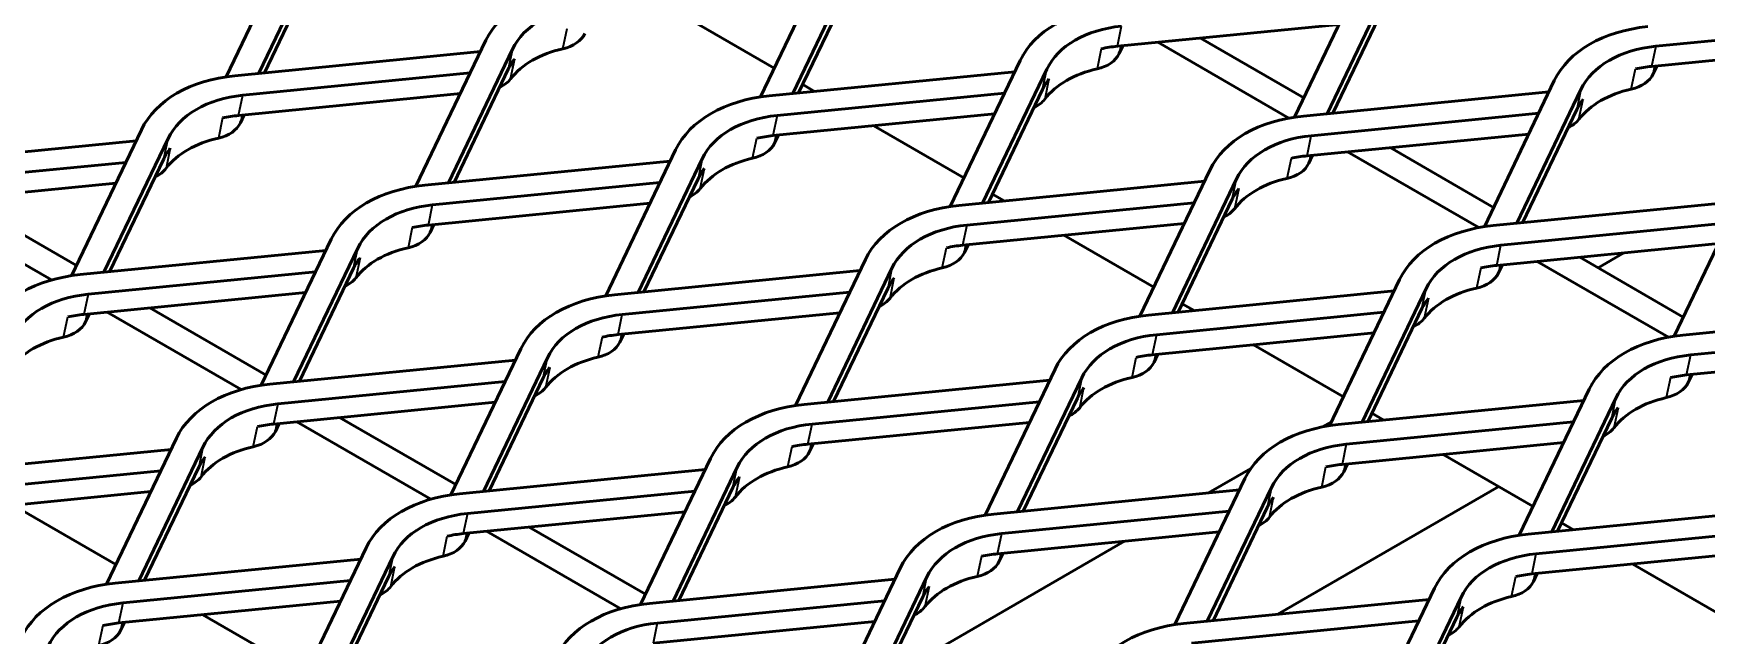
# Model space of a CAD drawing. Header units: millimetres. Extents: x 0 to 1485, y 0 to 1050.
# Drawn here: x 990.4 to 1108.8, y 339.4 to 382 of the extents above; entities that cross this region are included whole.
import ezdxf

# ---------------------------------------------------------------- set-up
doc = ezdxf.new("R2010")
doc.units = ezdxf.units.MM
doc.header["$LTSCALE"] = 2.5
doc.layers.add('Sichtbar (ISO)', color=7, linetype='Continuous', lineweight=50)
doc.layers.add('Sichtbar schmal (ISO)', color=7, linetype='Continuous', lineweight=35)

msp = doc.modelspace()

# ---------------------------------------------------------------- linework, layer by layer
at = {"layer": 'Sichtbar (ISO)'}
for p, q in [((1008.9721, 389.3077), (1004.0175, 378.9705)), ((1006.3176, 379.2124), (1010.8559, 388.6811)), ((1041.8477, 377.5416), (1046.8023, 387.8788)), ((1006.7217, 379.2522), (1010.5582, 387.2566)), ((1048.6861, 387.2522), (1044.1478, 377.7835)), ((1084.6325, 386.45), (1079.6779, 376.1127)), ((1044.5519, 377.8233), (1048.3884, 385.8277)), ((1081.9781, 376.3547), (1086.5164, 385.8233)), ((1082.3821, 376.3944), (1086.2186, 384.3988)), ((1042.8262, 379.5832), (1036.4521, 383.2633)), ((1105.2497, 381.1256), (1121.3551, 382.71)), ((1022.4071, 381.551), (1017.4525, 371.2138)), ((1067.1217, 381.1299), (1082.823, 382.6746)), ((1080.3318, 377.4769), (1073.0025, 381.7085)), ((1004.6348, 379.0468), (1022.027, 380.7579)), ((1019.7527, 371.4557), (1024.291, 380.9243)), ((1067.2473, 380.6046), (1067.5177, 381.1689)), ((1069.9817, 381.4113), (1079.2756, 376.0455)), ((1104.9519, 379.7011), (1120.6532, 381.2458)), ((1021.2994, 379.2399), (1005.1941, 377.6555)), ((1020.1567, 371.4954), (1023.9932, 379.4998)), ((1059.8572, 379.329), (1042.465, 377.618)), ((1055.2827, 369.7849), (1060.2373, 380.1221)), ((1062.1212, 379.4955), (1057.5829, 370.0268)), ((1105.0775, 379.1758), (1105.3479, 379.74)), ((1045.6819, 377.9345), (1044.8386, 378.4213)), ((1057.987, 370.0666), (1061.8234, 378.071)), ((1098.0676, 378.6932), (1093.1129, 368.356)), ((1095.4131, 368.5979), (1099.9514, 378.0666)), ((1004.8963, 376.231), (1020.5976, 377.7757)), ((1043.0243, 376.2266), (1059.1297, 377.8111)), ((1080.2952, 376.1891), (1097.6874, 377.9002)), ((1005.0219, 375.7056), (1005.2923, 376.2699)), ((1042.7265, 374.8021), (1058.4278, 376.3468)), ((1096.9599, 376.3822), (1080.8545, 374.7977)), ((1095.8172, 368.6377), (1099.6537, 376.6421)), ((997.6318, 374.4301), (980.2396, 372.719)), ((993.0573, 364.8859), (998.0119, 375.2231)), ((999.8958, 374.5965), (995.3575, 365.1278)), ((1042.8521, 374.2768), (1043.1225, 374.841)), ((1056.2612, 371.8265), (1049.8871, 375.5066)), ((1080.5568, 373.3732), (1096.2581, 374.9179)), ((1035.8422, 373.7943), (1030.8875, 363.457)), ((1080.6823, 372.8479), (1080.9528, 373.4122)), ((1083.4168, 373.6546), (1092.7106, 368.2888)), ((1093.7668, 369.7202), (1086.4376, 373.9518)), ((980.7989, 371.3276), (996.9043, 372.9121)), ((995.7616, 365.1676), (999.598, 373.172)), ((1018.0698, 371.2901), (1035.462, 373.0012)), ((1033.1877, 363.699), (1037.726, 373.1676)), ((1068.7178, 362.0282), (1073.6724, 372.3654)), ((980.5012, 369.9031), (996.2024, 371.4478)), ((1034.7345, 371.4832), (1018.6291, 369.8987)), ((1033.5918, 363.7387), (1037.4283, 371.7431)), ((1073.2923, 371.5723), (1055.9, 369.8613)), ((1075.5562, 371.7387), (1071.0179, 362.2701)), ((1111.5026, 370.9365), (1106.548, 360.5993)), ((982.1528, 370.0656), (991.6473, 364.584)), ((993.4047, 365.6106), (985.1736, 370.3628)), ((1018.3314, 368.4742), (1034.0327, 370.019)), ((1056.4593, 368.4699), (1072.5647, 370.0543)), ((1059.1169, 370.1777), (1058.2736, 370.6646)), ((1071.422, 362.3099), (1075.2585, 370.3142)), ((1093.7303, 368.4324), (1111.1225, 370.1435)), ((1018.4569, 367.9489), (1018.7274, 368.5132)), ((1056.1616, 367.0454), (1071.8629, 368.5901)), ((1110.3949, 368.6255), (1094.2895, 367.041)), ((1006.4924, 357.1292), (1011.447, 367.4664)), ((1069.6963, 364.0697), (1063.3222, 367.7498)), ((1011.0669, 366.6733), (993.6746, 364.9623)), ((1013.3308, 366.8398), (1008.7925, 357.3711)), ((1056.2871, 366.5201), (1056.5576, 367.0843)), ((1093.9918, 365.6165), (1109.6931, 367.1612)), ((1107.2018, 361.9635), (1099.8726, 366.1951)), ((1102.9887, 366.5016), (1101.1651, 365.4488)), ((994.2339, 363.5709), (1010.3393, 365.1554)), ((1009.1966, 357.4109), (1013.0331, 365.4153)), ((1031.5049, 363.5334), (1048.8971, 365.2445)), ((1049.2772, 366.0375), (1044.3226, 355.7003)), ((1046.6227, 355.9423), (1051.161, 365.4109)), ((1094.1173, 365.0912), (1094.3878, 365.6555)), ((1096.8518, 365.8979), (1106.1457, 360.5321)), ((1047.0268, 355.982), (1050.8633, 363.9864)), ((1086.7273, 363.8156), (1069.3351, 362.1045)), ((1082.1528, 354.2715), (1087.1074, 364.6087)), ((1088.9912, 363.982), (1084.4529, 354.5134)), ((993.9362, 362.1464), (1009.6375, 363.6911)), ((1006.8397, 357.8539), (998.6087, 362.6061)), ((1048.1695, 363.7265), (1032.0641, 362.142)), ((1072.5519, 362.421), (1071.7086, 362.9079)), ((1084.857, 354.5531), (1088.6935, 362.5575)), ((994.0617, 361.6211), (994.3322, 362.1853)), ((995.5879, 362.3089), (1005.0824, 356.8272)), ((1031.7664, 360.7175), (1047.4677, 362.2622)), ((1069.8943, 360.7132), (1085.9997, 362.2976)), ((1107.1653, 360.6757), (1124.5575, 362.3867)), ((1031.8919, 360.1922), (1032.1624, 360.7565)), ((1069.5966, 359.2887), (1085.2979, 360.8334)), ((1123.8299, 360.8688), (1107.7245, 359.2843)), ((1019.9274, 349.3725), (1024.882, 359.7097)), ((1026.7658, 359.0831), (1022.2275, 349.6144)), ((1069.7221, 358.7633), (1069.9926, 359.3276)), ((1083.1313, 356.313), (1076.7572, 359.9931)), ((1107.4268, 357.8598), (1123.1281, 359.4045)), ((1024.5019, 358.9166), (1007.1097, 357.2056)), ((1062.7122, 358.2808), (1057.7576, 347.9436)), ((1107.5524, 357.3345), (1107.8228, 357.8987)), ((1007.6689, 355.8142), (1023.7743, 357.3986)), ((1022.6316, 349.6542), (1026.4681, 357.6586)), ((1044.9399, 355.7767), (1062.3321, 357.4878)), ((1060.0577, 348.1855), (1064.596, 357.6542)), ((1095.5878, 346.5147), (1100.5424, 356.852)), ((1007.3712, 354.3897), (1023.0725, 355.9344)), ((1061.6045, 355.9698), (1045.4992, 354.3853)), ((1060.4618, 348.2253), (1064.2983, 356.2297)), ((1100.1623, 356.0589), (1082.7701, 354.3478)), ((1102.4263, 356.2253), (1097.888, 346.7567)), ((1007.4967, 353.8644), (1007.7672, 354.4286)), ((1009.0229, 354.5522), (1018.5174, 349.0705)), ((1020.2747, 350.0972), (1012.0437, 354.8494)), ((1045.2014, 352.9608), (1060.9027, 354.5055)), ((1082.2857, 354.5487), (1081.659, 354.1869)), ((1083.3294, 352.9564), (1099.4347, 354.5409)), ((1085.987, 354.6643), (1085.1437, 355.1512)), ((1098.292, 346.7964), (1102.1285, 354.8008)), ((1000.4868, 353.3819), (995.5322, 343.0446)), ((1083.0316, 351.5319), (1098.7329, 353.0766)), ((982.7145, 350.8777), (1000.1067, 352.5888)), ((997.8323, 343.2866), (1002.3706, 352.7552)), ((1033.3624, 341.6158), (1038.317, 351.953)), ((1045.327, 352.4355), (1045.5974, 352.9998)), ((1096.5663, 348.5563), (1090.1922, 352.2364)), ((999.3791, 351.0708), (983.2738, 349.4863)), ((998.2364, 343.3263), (1002.0729, 351.3307)), ((1037.9369, 351.1599), (1020.5447, 349.4488)), ((1040.2009, 351.3263), (1035.6626, 341.8577)), ((1076.5735, 351.2508), (1073.5661, 349.5145)), ((1083.1572, 351.0066), (1083.4276, 351.5709)), ((982.976, 348.0618), (998.6773, 349.6065)), ((1021.104, 348.0575), (1037.2093, 349.6419)), ((1036.0666, 341.8974), (1039.9031, 349.9018)), ((1058.3749, 348.02), (1075.7671, 349.731)), ((1076.1472, 350.5241), (1071.1926, 340.1869)), ((1073.4928, 340.4288), (1078.0311, 349.8975)), ((1078.4777, 340.9192), (1094.1359, 349.9595)), ((996.2042, 344.4467), (988.9283, 348.6474)), ((1073.8969, 340.4686), (1077.7333, 348.473)), ((1020.8062, 346.633), (1036.5075, 348.1777)), ((1075.0396, 348.2131), (1058.9342, 346.6286)), ((1113.5973, 348.3022), (1096.2051, 346.5911)), ((1099.422, 346.9076), (1098.5787, 347.3945)), ((1020.9318, 346.1076), (1021.2022, 346.6719)), ((1022.4579, 346.7954), (1031.9524, 341.3138)), ((1033.7098, 342.3404), (1025.4787, 347.0926)), ((1067.6333, 346.0892), (1050.4825, 336.1872)), ((1058.6365, 345.2041), (1074.3377, 346.7488)), ((1096.7644, 345.1997), (1112.8698, 346.7842)), ((996.1495, 343.121), (1013.5417, 344.8321)), ((1013.9218, 345.6251), (1008.9672, 335.2879)), ((1011.2674, 335.5298), (1015.8057, 344.9985)), ((1058.762, 344.6788), (1059.0324, 345.243)), ((1096.4667, 343.7752), (1112.168, 345.3199)), ((1046.7974, 333.859), (1051.7521, 344.1963)), ((1096.5922, 343.2499), (1096.8627, 343.8142)), ((1110.0014, 340.7996), (1103.6272, 344.4797)), ((1012.8142, 343.3141), (996.7088, 341.7296)), ((1011.6715, 335.5696), (1015.5079, 343.574)), ((1051.3719, 343.4032), (1033.9797, 341.6921)), ((1053.6359, 343.5696), (1049.0976, 334.101)), ((1089.5823, 342.7674), (1084.6277, 332.4302)), ((996.4111, 340.3051), (1012.1123, 341.8498)), ((1034.539, 340.3007), (1050.6444, 341.8852)), ((1049.5017, 334.1407), (1053.3382, 342.1451)), ((1071.8099, 340.2633), (1089.2022, 341.9743)), ((1086.9278, 332.6721), (1091.4661, 342.1407)), ((996.5366, 339.7798), (996.807, 340.3441)), ((1009.6392, 336.6899), (1002.3633, 340.8907)), ((1034.2413, 338.8762), (1049.9426, 340.421)), ((1088.4746, 340.4563), (1072.3692, 338.8719)), ((1087.3319, 332.7119), (1091.1684, 340.7162))]:
    msp.add_line(p, q, dxfattribs=at)
for centre, major_axis, start_param, end_param in [((1031.8263, 378.4177), (-9.7885, 2.0459), 5.14148013, 6.11622732), ((1031.8263, 378.4177), (-7.8308, 1.6367), 5.14148013, 6.11622732), ((1069.6565, 376.9889), (-9.7885, 2.0459), 5.14148013, 6.11622732), ((1026.5913, 382.9735), (2.9365, -0.6138), 5.29543781, 6.11622732), ((1069.6565, 376.9889), (-7.8308, 1.6367), 5.14148013, 6.11622732), ((1107.4867, 375.56), (-9.7885, 2.0459), 5.14148013, 6.11622732), ((1031.2308, 375.5687), (-7.8308, 1.6367), 5.29543781, 5.96226963), ((1064.4215, 381.5446), (2.9365, -0.6138), 5.29543781, 6.11622732), ((1069.3588, 375.5644), (7.8308, -1.6367), 1.99988748, 2.15384516), ((1107.4867, 375.56), (-7.8308, 1.6367), 5.14148013, 6.11622732), ((1031.5286, 376.9932), (-7.8308, 1.6367), 5.96226963, 6.11622732), ((1069.061, 374.1399), (-7.8308, 1.6367), 5.29543781, 5.96226963), ((1102.2517, 380.1157), (2.9365, -0.6138), 5.29543781, 6.11622732), ((1107.189, 374.1355), (7.8308, -1.6367), 1.99988748, 2.15384516), ((1007.4311, 372.0899), (-9.7885, 2.0459), 5.14148013, 6.11622732), ((1021.5001, 380.0341), (2.9365, -0.6138), 5.54107457, 5.96226963), ((1069.3588, 375.5644), (-7.8308, 1.6367), 5.96226963, 6.11622732), ((1106.8913, 372.711), (-7.8308, 1.6367), 5.29543781, 5.96226963), ((1007.4311, 372.0899), (-7.8308, 1.6367), 5.14148013, 6.11622732), ((1045.2613, 370.661), (-9.7885, 2.0459), 5.14148013, 6.11622732), ((1059.3304, 378.6052), (2.9365, -0.6138), 5.54107457, 5.96226963), ((1107.189, 374.1355), (-7.8308, 1.6367), 5.96226963, 6.11622732), ((1002.1961, 376.6456), (2.9365, -0.6138), 5.29543781, 6.11622732), ((1007.1334, 370.6654), (7.8308, -1.6367), 1.99988748, 2.15384516), ((1045.2613, 370.661), (-7.8308, 1.6367), 5.14148013, 6.11622732), ((1083.0915, 369.2322), (-9.7885, 2.0459), 5.14148013, 6.11622732), ((1097.1606, 377.1763), (2.9365, -0.6138), 5.54107457, 5.96226963), ((1006.8356, 369.2409), (-7.8308, 1.6367), 5.29543781, 5.96226963), ((1044.9636, 369.2365), (7.8308, -1.6367), 1.99988748, 2.15384516), ((1083.0915, 369.2322), (-7.8308, 1.6367), 5.14148013, 6.11622732), ((1007.1334, 370.6654), (-7.8308, 1.6367), 5.96226963, 6.11622732), ((1040.0263, 375.2167), (2.9365, -0.6138), 5.29543781, 6.11622732), ((1082.7938, 367.8077), (7.8308, -1.6367), 1.99988748, 2.15384516), ((997.105, 373.7062), (2.9365, -0.6138), 5.54107457, 5.96226963), ((1044.9636, 369.2365), (-7.8308, 1.6367), 5.96226963, 6.11622732), ((1044.6659, 367.812), (-7.8308, 1.6367), 5.29543781, 5.96226963), ((1077.8565, 373.7879), (2.9365, -0.6138), 5.29543781, 6.11622732), ((1020.8661, 364.3332), (-9.7885, 2.0459), 5.14148013, 6.11622732), ((1034.9352, 372.2774), (2.9365, -0.6138), 5.54107457, 5.96226963), ((1082.7938, 367.8077), (-7.8308, 1.6367), 5.96226963, 6.11622732), ((1082.4961, 366.3832), (-7.8308, 1.6367), 5.29543781, 5.96226963), ((1020.8661, 364.3332), (-7.8308, 1.6367), 5.14148013, 6.11622732), ((1058.6963, 362.9043), (-9.7885, 2.0459), 5.14148013, 6.11622732), ((1020.5684, 362.9087), (7.8308, -1.6367), 1.99988748, 2.15384516), ((1072.7654, 370.8485), (2.9365, -0.6138), 5.54107457, 5.96226963), ((1015.6312, 368.8889), (2.9365, -0.6138), 5.29543781, 6.11622732), ((1058.6963, 362.9043), (-7.8308, 1.6367), 5.14148013, 6.11622732), ((1096.5266, 361.4754), (-9.7885, 2.0459), 5.14148013, 6.11622732), ((1020.5684, 362.9087), (-7.8308, 1.6367), 5.96226963, 6.11622732), ((1020.2707, 361.4842), (-7.8308, 1.6367), 5.29543781, 5.96226963), ((1053.4614, 367.46), (2.9365, -0.6138), 5.29543781, 6.11622732), ((1058.3986, 361.4798), (7.8308, -1.6367), 1.99988748, 2.15384516), ((1096.5266, 361.4754), (-7.8308, 1.6367), 5.14148013, 6.11622732), ((996.4709, 358.0053), (-9.7885, 2.0459), 5.14148013, 6.11622732), ((1058.1009, 360.0553), (-7.8308, 1.6367), 5.29543781, 5.96226963), ((1091.2916, 366.0312), (2.9365, -0.6138), 5.29543781, 6.11622732), ((1096.2288, 360.0509), (7.8308, -1.6367), 1.99988748, 2.15384516), ((1010.54, 365.9495), (2.9365, -0.6138), 5.54107457, 5.96226963), ((1058.3986, 361.4798), (-7.8308, 1.6367), 5.96226963, 6.11622732), ((1095.9311, 358.6264), (-7.8308, 1.6367), 5.29543781, 5.96226963), ((996.4709, 358.0053), (-7.8308, 1.6367), 5.14148013, 6.11622732), ((1034.3012, 356.5765), (-9.7885, 2.0459), 5.14148013, 6.11622732), ((1048.3702, 364.5206), (2.9365, -0.6138), 5.54107457, 5.96226963), ((1096.2288, 360.0509), (-7.8308, 1.6367), 5.96226963, 6.11622732), ((991.236, 362.561), (2.9365, -0.6138), 5.29543781, 6.11622732), ((996.1732, 356.5808), (7.8308, -1.6367), 1.99988748, 2.15384516), ((1034.3012, 356.5765), (-7.8308, 1.6367), 5.14148013, 6.11622732), ((1072.1314, 355.1476), (-9.7885, 2.0459), 5.14148013, 6.11622732), ((1086.2004, 363.0918), (2.9365, -0.6138), 5.54107457, 5.96226963), ((995.8755, 355.1563), (-7.8308, 1.6367), 5.29543781, 5.96226963), ((1029.0662, 361.1322), (2.9365, -0.6138), 5.29543781, 6.11622732), ((1034.0034, 355.152), (7.8308, -1.6367), 1.99988748, 2.15384516), ((1072.1314, 355.1476), (-7.8308, 1.6367), 5.14148013, 6.11622732), ((1109.9616, 353.7187), (-9.7885, 2.0459), 5.14148013, 6.11622732), ((1033.7057, 353.7275), (-7.8308, 1.6367), 5.29543781, 5.96226963), ((1071.8336, 353.7231), (7.8308, -1.6367), 1.99988748, 2.15384516), ((1109.9616, 353.7187), (-7.8308, 1.6367), 5.14148013, 6.11622732), ((1034.0034, 355.152), (-7.8308, 1.6367), 5.96226963, 6.11622732), ((1066.8964, 359.7033), (2.9365, -0.6138), 5.29543781, 6.11622732), ((1109.6639, 352.2942), (7.8308, -1.6367), 1.99988748, 2.15384516), ((1009.906, 350.2486), (-9.7885, 2.0459), 5.14148013, 6.11622732), ((1023.975, 358.1928), (2.9365, -0.6138), 5.54107457, 5.96226963), ((1071.8336, 353.7231), (-7.8308, 1.6367), 5.96226963, 6.11622732), ((1071.5359, 352.2986), (-7.8308, 1.6367), 5.29543781, 5.96226963), ((1104.7266, 358.2744), (2.9365, -0.6138), 5.29543781, 6.11622732), ((1009.906, 350.2486), (-7.8308, 1.6367), 5.14148013, 6.11622732), ((1047.7362, 348.8197), (-9.7885, 2.0459), 5.14148013, 6.11622732), ((1061.8052, 356.7639), (2.9365, -0.6138), 5.54107457, 5.96226963), ((1109.6639, 352.2942), (-7.8308, 1.6367), 5.96226963, 6.11622732), ((1109.3661, 350.8697), (-7.8308, 1.6367), 5.29543781, 5.96226963), ((1009.6082, 348.8241), (7.8308, -1.6367), 1.99988748, 2.15384516), ((1047.7362, 348.8197), (-7.8308, 1.6367), 5.14148013, 6.11622732), ((1085.5664, 347.3909), (-9.7885, 2.0459), 5.14148013, 6.11622732), ((1004.671, 354.8043), (2.9365, -0.6138), 5.29543781, 6.11622732), ((1099.6354, 355.3351), (2.9365, -0.6138), 5.54107457, 5.96226963), ((1009.6082, 348.8241), (-7.8308, 1.6367), 5.96226963, 6.11622732), ((1009.3105, 347.3996), (-7.8308, 1.6367), 5.29543781, 5.96226963), ((1042.5012, 353.3755), (2.9365, -0.6138), 5.29543781, 6.11622732), ((1047.4385, 347.3952), (7.8308, -1.6367), 1.99988748, 2.15384516), ((1085.5664, 347.3909), (-7.8308, 1.6367), 5.14148013, 6.11622732), ((1047.1407, 345.9707), (-7.8308, 1.6367), 5.29543781, 5.96226963), ((1080.3314, 351.9466), (2.9365, -0.6138), 5.29543781, 6.11622732), ((1085.2687, 345.9664), (7.8308, -1.6367), 1.99988748, 2.15384516), ((999.5798, 351.8649), (2.9365, -0.6138), 5.54107457, 5.96226963), ((1047.4385, 347.3952), (-7.8308, 1.6367), 5.96226963, 6.11622732), ((1084.9709, 344.5419), (-7.8308, 1.6367), 5.29543781, 5.96226963), ((1023.341, 342.4919), (-9.7885, 2.0459), 5.14148013, 6.11622732), ((1037.41, 350.4361), (2.9365, -0.6138), 5.54107457, 5.96226963), ((1085.2687, 345.9664), (-7.8308, 1.6367), 5.96226963, 6.11622732), ((1023.341, 342.4919), (-7.8308, 1.6367), 5.14148013, 6.11622732), ((1061.1712, 341.063), (-9.7885, 2.0459), 5.14148013, 6.11622732), ((1075.2403, 349.0072), (2.9365, -0.6138), 5.54107457, 5.96226963), ((1018.106, 347.0476), (2.9365, -0.6138), 5.29543781, 6.11622732), ((1023.0433, 341.0674), (7.8308, -1.6367), 1.99988748, 2.15384516), ((1061.1712, 341.063), (-7.8308, 1.6367), 5.14148013, 6.11622732), ((1099.0014, 339.6342), (-9.7885, 2.0459), 5.14148013, 6.11622732), ((1022.7455, 339.6429), (-7.8308, 1.6367), 5.29543781, 5.96226963), ((1060.8735, 339.6385), (7.8308, -1.6367), 1.99988748, 2.15384516), ((1099.0014, 339.6342), (-7.8308, 1.6367), 5.14148013, 6.11622732), ((1023.0433, 341.0674), (-7.8308, 1.6367), 5.96226963, 6.11622732), ((1060.5758, 338.214), (-7.8308, 1.6367), 5.29543781, 5.96226963), ((1055.9362, 345.6187), (2.9365, -0.6138), 5.29543781, 6.11622732), ((1098.7037, 338.2097), (7.8308, -1.6367), 1.99988748, 2.15384516), ((998.9458, 336.164), (-9.7885, 2.0459), 5.14148013, 6.11622732), ((1013.0149, 344.1082), (2.9365, -0.6138), 5.54107457, 5.96226963), ((1060.8735, 339.6385), (-7.8308, 1.6367), 5.96226963, 6.11622732), ((1093.7665, 344.1899), (2.9365, -0.6138), 5.29543781, 6.11622732), ((998.9458, 336.164), (-7.8308, 1.6367), 5.14148013, 6.11622732), ((1036.776, 334.7352), (-9.7885, 2.0459), 5.14148013, 6.11622732), ((1050.8451, 342.6794), (2.9365, -0.6138), 5.54107457, 5.96226963), ((1098.7037, 338.2097), (-7.8308, 1.6367), 5.96226963, 6.11622732), ((1098.406, 336.7852), (-7.8308, 1.6367), 5.29543781, 5.96226963), ((998.6481, 334.7395), (7.8308, -1.6367), 1.99988748, 2.15384516), ((1036.776, 334.7352), (-7.8308, 1.6367), 5.14148013, 6.11622732), ((1074.6062, 333.3063), (-9.7885, 2.0459), 5.14148013, 6.11622732), ((993.7108, 340.7198), (2.9365, -0.6138), 5.29543781, 6.11622732), ((1088.6753, 341.2505), (2.9365, -0.6138), 5.54107457, 5.96226963)]:
    msp.add_ellipse(centre, major_axis=major_axis, ratio=0.68595823, start_param=start_param, end_param=end_param, dxfattribs=at)
at = {"layer": 'Sichtbar schmal (ISO)'}
for p, q in [((1027.8566, 380.954), (1028.1544, 382.3785)), ((1067.1217, 381.1299), (1067.4195, 382.5544)), ((1024.291, 380.9243), (1023.9932, 379.4998)), ((1065.9846, 380.9496), (1065.6868, 379.5251)), ((1067.362, 381.1536), (1067.2473, 380.6046)), ((1105.2497, 381.1256), (1104.9519, 379.7011)), ((1024.154, 378.8163), (1024.4517, 380.2408)), ((1061.8234, 378.071), (1062.1212, 379.4955)), ((1103.5171, 378.0963), (1103.8148, 379.5208)), ((1105.0775, 379.1758), (1105.1922, 379.7247)), ((1062.2819, 378.8119), (1061.9842, 377.3874)), ((1099.9514, 378.0666), (1099.6537, 376.6421)), ((1004.8963, 376.231), (1005.1941, 377.6555)), ((1099.8144, 375.9585), (1100.1121, 377.383)), ((1003.7592, 376.0506), (1003.4614, 374.6261)), ((1005.1366, 376.2546), (1005.0219, 375.7056)), ((1043.0243, 376.2266), (1042.7265, 374.8021)), ((999.598, 373.172), (999.8958, 374.5965)), ((1041.2917, 373.1973), (1041.5894, 374.6218)), ((1042.8521, 374.2768), (1042.9668, 374.8257)), ((1080.5568, 373.3732), (1080.8545, 374.7977)), ((1000.0565, 373.9129), (999.7588, 372.4884)), ((1080.797, 373.3969), (1080.6823, 372.8479)), ((1037.726, 373.1676), (1037.4283, 371.7431)), ((1037.589, 371.0595), (1037.8867, 372.484)), ((1079.4196, 373.1929), (1079.1219, 371.7684)), ((1075.2585, 370.3142), (1075.5562, 371.7387)), ((1075.7169, 371.0552), (1075.4192, 369.6307)), ((1018.3314, 368.4742), (1018.6291, 369.8987)), ((1018.5716, 368.4979), (1018.4569, 367.9489)), ((1017.1942, 368.2939), (1016.8965, 366.8694)), ((1056.4593, 368.4699), (1056.1616, 367.0454)), ((1013.0331, 365.4153), (1013.3308, 366.8398)), ((1013.4915, 366.1562), (1013.1938, 364.7317)), ((1054.7267, 365.4406), (1055.0244, 366.8651)), ((1056.2871, 366.5201), (1056.4018, 367.069)), ((1093.9918, 365.6165), (1094.2895, 367.041)), ((1051.161, 365.4109), (1050.8633, 363.9864)), ((1092.8546, 365.4362), (1092.5569, 364.0117)), ((1094.2321, 365.6401), (1094.1173, 365.0912)), ((1051.024, 363.3028), (1051.3218, 364.7273)), ((1088.6935, 362.5575), (1088.9912, 363.982)), ((994.2339, 363.5709), (993.9362, 362.1464)), ((1089.152, 363.2985), (1088.8542, 361.874)), ((992.5013, 360.5416), (992.799, 361.9661)), ((994.0617, 361.6211), (994.1765, 362.17)), ((1031.7664, 360.7175), (1032.0641, 362.142)), ((1030.6292, 360.5372), (1030.3315, 359.1127)), ((1032.0067, 360.7412), (1031.8919, 360.1922)), ((1069.8943, 360.7132), (1069.5966, 359.2887)), ((1026.4681, 357.6586), (1026.7658, 359.0831)), ((1068.1617, 357.6838), (1068.4594, 359.1083)), ((1069.7221, 358.7633), (1069.8369, 359.3123)), ((1107.4268, 357.8598), (1107.7245, 359.2843)), ((1026.9266, 358.3995), (1026.6288, 356.975)), ((1107.6671, 357.8834), (1107.5524, 357.3345)), ((1064.596, 357.6542), (1064.2983, 356.2297)), ((1064.4591, 355.5461), (1064.7568, 356.9706)), ((1106.2897, 357.6795), (1105.9919, 356.255)), ((1007.6689, 355.8142), (1007.3712, 354.3897)), ((1102.1285, 354.8008), (1102.4263, 356.2253)), ((1102.587, 355.5417), (1102.2893, 354.1172)), ((1007.4967, 353.8644), (1007.6115, 354.4133)), ((1045.2014, 352.9608), (1045.4992, 354.3853)), ((1005.9363, 352.7849), (1006.2341, 354.2094)), ((1002.3706, 352.7552), (1002.0729, 351.3307)), ((1002.2337, 350.6471), (1002.5314, 352.0716)), ((1044.0643, 352.7805), (1043.7665, 351.356)), ((1045.4417, 352.9844), (1045.327, 352.4355)), ((1083.3294, 352.9564), (1083.0316, 351.5319)), ((1039.9031, 349.9018), (1040.2009, 351.3263)), ((1081.5967, 349.9271), (1081.8945, 351.3516)), ((1083.1572, 351.0066), (1083.2719, 351.5556)), ((1040.3616, 350.6428), (1040.0639, 349.2183)), ((1078.0311, 349.8975), (1077.7333, 348.473)), ((1077.8941, 347.7894), (1078.1918, 349.2139)), ((1021.104, 348.0575), (1020.8062, 346.633)), ((1019.3714, 345.0281), (1019.6691, 346.4526)), ((1020.9318, 346.1076), (1021.0465, 346.6566)), ((1058.6365, 345.2041), (1058.9342, 346.6286)), ((1015.8057, 344.9985), (1015.5079, 343.574)), ((1057.4993, 345.0238), (1057.2016, 343.5993)), ((1058.8767, 345.2277), (1058.762, 344.6788)), ((1096.7644, 345.1997), (1096.4667, 343.7752)), ((1015.6687, 342.8904), (1015.9664, 344.3149)), ((1095.0318, 342.1704), (1095.3295, 343.5949)), ((1096.5922, 343.2499), (1096.7069, 343.7989)), ((1053.3382, 342.1451), (1053.6359, 343.5696)), ((1053.7966, 342.886), (1053.4989, 341.4615)), ((996.4111, 340.3051), (996.7088, 341.7296)), ((1091.4661, 342.1407), (1091.1684, 340.7162)), ((1091.3291, 340.0327), (1091.6268, 341.4572)), ((995.2739, 340.1248), (994.9762, 338.7003)), ((996.6513, 340.3287), (996.5366, 339.7798)), ((1034.539, 340.3007), (1034.2413, 338.8762))]:
    msp.add_line(p, q, dxfattribs=at)

doc.saveas('drawing.dxf')
